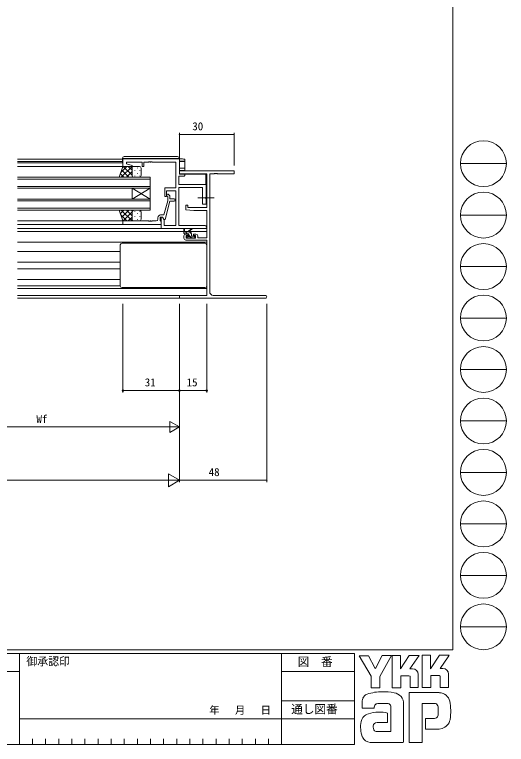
# Model space of a CAD drawing. Units: millimetres, scale not verified. Extents: x -567 to 567, y -403 to 403.
# Drawn here: x 296.7 to 566.7, y -403 to -2 of the extents above; entities that cross this region are included whole.
import ezdxf
from ezdxf.enums import TextEntityAlignment as Align

# ---------------------------------------------------------------- set-up
doc = ezdxf.new("R2010")
doc.units = ezdxf.units.MM
doc.header["$LTSCALE"] = 2
doc.linetypes.add('CHAIN2', pattern=[12, 9, -1, 1, -1])
for name, color, linetype, lineweight in [('0-1_USER1', 4, 'Continuous', 9), ('0-2_YKK_ZWAK', 2, 'Continuous', 9), ('0-3_YKK_11', 7, 'Continuous', 9), ('0-4_YKK_12', 6, 'Continuous', 9), ('0-5_YKK_13', 7, 'Continuous', 9)]:
    doc.layers.add(name, color=color, linetype=linetype, lineweight=lineweight)
doc.styles.add('ＭＳ ゴシック', font='')
doc.styles.get('ＭＳ ゴシック').set_extended_font_data('MS Gothic')

msp = doc.modelspace()

# ---------------------------------------------------------------- linework, layer by layer
at = {"layer": '0-1_USER1'}
for p, q in [((356.858, -79.989), (386.158, -79.989)), ((356.358, -80.989), (355.858, -80.989)), ((355.858, -80.989), (355.858, -83.388)), ((386.658, -80.989), (356.358, -80.989)), ((387.158, -80.989), (386.658, -80.989)), ((387.158, -81.689), (387.158, -80.989)), ((387.21, -81.294), (387.158, -81.294)), ((387.158, -82.624), (387.21, -82.623)), ((389.863, -82.703), (387.158, -82.75)), ((390.158, -82.324), (390.158, -81.688)), ((390.158, -82.414), (390.158, -82.324)), ((390.158, -86.671), (390.158, -82.414)), ((358.361, -85.389), (355.056, -88.694)), ((361.19, -85.389), (355.19, -91.389)), ((359.409, -91.389), (355.471, -87.451)), ((361.158, -90.309), (356.238, -85.389)), ((361.158, -87.481), (359.066, -85.389)), ((361.158, -86.389), (361.158, -90.389)), ((361.158, -86.389), (361.158, -90.389)), ((361.248, -86.209), (361.248, -86.409)), ((361.923, -85.417), (361.895, -85.389)), ((365.158, -85.389), (362.158, -85.389)), ((362.663, -87.624), (362.663, -87.824)), ((364.078, -86.209), (364.078, -86.409)), ((365.493, -87.624), (365.493, -87.824)), ((366.158, -90.389), (366.158, -86.389)), ((387.187, -86.324), (387.158, -86.324)), ((387.158, -87.684), (387.184, -87.683)), ((387.184, -87.683), (390.158, -87.631)), ((389.863, -86.371), (387.187, -86.324)), ((390.158, -87.631), (390.158, -86.671)), ((356.581, -91.389), (354.764, -89.572)), ((361.158, -88.249), (358.018, -91.389)), ((361.313, -90.923), (360.847, -91.389)), ((361.248, -89.239), (361.248, -89.439)), ((362.158, -91.389), (365.158, -91.389)), ((362.663, -90.654), (362.663, -90.854)), ((364.078, -89.239), (364.078, -89.439)), ((365.493, -90.654), (365.493, -90.854)), ((389.927, -89.716), (401.658, -89.818)), ((401.658, -95.406), (401.658, -89.818)), ((356.581, -109.389), (354.764, -111.206)), ((358.361, -115.389), (355.056, -112.084)), ((361.19, -115.389), (355.19, -109.389)), ((359.409, -109.389), (355.471, -113.328)), ((361.214, -110.413), (356.238, -115.389)), ((361.158, -112.529), (358.018, -109.389)), ((361.422, -109.965), (360.847, -109.389)), ((361.158, -114.389), (361.158, -110.889)), ((361.158, -114.389), (361.158, -110.889)), ((361.248, -111.539), (361.248, -111.339)), ((362.158, -109.389), (365.158, -109.389)), ((362.663, -110.124), (362.663, -109.924)), ((364.078, -111.539), (364.078, -111.339)), ((365.493, -110.124), (365.493, -109.924)), ((366.158, -110.889), (366.158, -114.389)), ((361.158, -113.297), (359.066, -115.389)), ((361.248, -114.569), (361.248, -114.369)), ((361.923, -115.361), (361.895, -115.389)), ((365.158, -115.389), (362.158, -115.389)), ((362.663, -113.154), (362.663, -112.954)), ((364.078, -114.569), (364.078, -114.369)), ((365.493, -113.154), (365.493, -112.954)), ((389.658, -122.089), (389.658, -120.09)), ((389.958, -120.263), (390.157, -121.389)), ((391.558, -121.389), (393.776, -119.706)), ((392.158, -121.389), (393.978, -119.988)), ((392.858, -121.389), (389.658, -121.389)), ((391.958, -122.389), (389.958, -122.389)), ((391.471, -122.389), (390.471, -121.389)), ((391.746, -124.801), (391.246, -124.301)), ((391.458, -123.789), (391.797, -123.789)), ((392.258, -123.328), (392.258, -122.689)), ((393.771, -124.689), (392.258, -123.176)), ((393.858, -122.531), (392.716, -121.389)), ((393.858, -123.489), (393.858, -122.389)), ((394.158, -123.789), (395.558, -123.789)), ((395.858, -124.531), (395.116, -123.789)), ((395.858, -124.089), (395.858, -124.589)), ((355.658, -127.589), (401.158, -127.589)), ((392.558, -124.889), (391.958, -124.889)), ((394.858, -124.689), (392.758, -124.689)), ((395.558, -124.889), (395.058, -124.889)), ((354.658, -128.589), (354.658, -150.989)), ((402.158, -150.989), (402.158, -128.589)), ((354.658, -150.989), (298.158, -150.989)), ((401.158, -151.989), (355.658, -151.989))]:
    msp.add_line(p, q, dxfattribs=at)
at = {"layer": '0-1_USER1', "linetype": 'CHAIN2'}
msp.add_line((406.288, -102.689), (397.358, -102.689), dxfattribs=at)
at = {"layer": '0-1_USER1'}
for points in [[(389.838, -81.38), (389.839, -81.38), (389.84, -81.38), (389.841, -81.38), (389.842, -81.38), (389.843, -81.38), (389.844, -81.38), (389.845, -81.38), (389.846, -81.381), (389.847, -81.381), (389.848, -81.381), (389.849, -81.381), (389.85, -81.381), (389.851, -81.381), (389.852, -81.381), (389.853, -81.381), (389.854, -81.381), (389.855, -81.381), (389.856, -81.382), (389.857, -81.382), (389.858, -81.382), (389.859, -81.382), (389.86, -81.382), (389.861, -81.382), (389.862, -81.382), (389.863, -81.382), (389.864, -81.382), (389.864, -81.382), (389.865, -81.383), (389.866, -81.383), (389.867, -81.383), (389.868, -81.383), (389.869, -81.383), (389.87, -81.383), (389.871, -81.383), (389.872, -81.383), (389.873, -81.383), (389.873, -81.384), (389.874, -81.384), (389.875, -81.384)], [(389.875, -81.384), (389.876, -81.384), (389.877, -81.384), (389.878, -81.384), (389.879, -81.384), (389.88, -81.384), (389.881, -81.385), (389.881, -81.385), (389.882, -81.385), (389.883, -81.385), (389.884, -81.385), (389.885, -81.385), (389.886, -81.386), (389.887, -81.386), (389.888, -81.386), (389.889, -81.386), (389.89, -81.386), (389.891, -81.386), (389.892, -81.386), (389.893, -81.387), (389.894, -81.387), (389.894, -81.387), (389.895, -81.387), (389.896, -81.387), (389.897, -81.388), (389.898, -81.388), (389.899, -81.388), (389.901, -81.388), (389.902, -81.388), (389.903, -81.389), (389.904, -81.389), (389.905, -81.389), (389.906, -81.389), (389.907, -81.389), (389.908, -81.39), (389.909, -81.39), (389.91, -81.39), (389.912, -81.39), (389.913, -81.391), (389.914, -81.391)], [(389.914, -81.391), (389.915, -81.391), (389.917, -81.392), (389.918, -81.392), (389.919, -81.392), (389.92, -81.392), (389.922, -81.393), (389.923, -81.393), (389.925, -81.393), (389.926, -81.394), (389.928, -81.394), (389.929, -81.395), (389.931, -81.395), (389.932, -81.395), (389.934, -81.396), (389.935, -81.396), (389.937, -81.397), (389.939, -81.397), (389.941, -81.398), (389.942, -81.398), (389.944, -81.399), (389.946, -81.4), (389.948, -81.4), (389.95, -81.401), (389.952, -81.402), (389.954, -81.402), (389.956, -81.403), (389.958, -81.404), (389.96, -81.405), (389.962, -81.405), (389.965, -81.406), (389.967, -81.407), (389.969, -81.408), (389.972, -81.409), (389.974, -81.41), (389.977, -81.411), (389.979, -81.412), (389.982, -81.414), (389.984, -81.415), (389.987, -81.416)], [(389.987, -81.416), (389.99, -81.417), (389.992, -81.419), (389.995, -81.42), (389.998, -81.421), (390, -81.423), (390.003, -81.424), (390.006, -81.426), (390.009, -81.428), (390.011, -81.429), (390.014, -81.431), (390.017, -81.433), (390.02, -81.435), (390.023, -81.436), (390.026, -81.438), (390.028, -81.44), (390.031, -81.442), (390.034, -81.444), (390.037, -81.446), (390.04, -81.449), (390.042, -81.451), (390.045, -81.453), (390.048, -81.455), (390.051, -81.457), (390.054, -81.46), (390.056, -81.462), (390.059, -81.465), (390.062, -81.467), (390.064, -81.469), (390.067, -81.472), (390.069, -81.475), (390.072, -81.477), (390.075, -81.48), (390.077, -81.482), (390.08, -81.485), (390.082, -81.488), (390.084, -81.491), (390.087, -81.494), (390.089, -81.496), (390.092, -81.499)], [(390.092, -81.499), (390.094, -81.502), (390.096, -81.505), (390.098, -81.508), (390.101, -81.511), (390.103, -81.514), (390.105, -81.517), (390.107, -81.52), (390.109, -81.523), (390.111, -81.527), (390.113, -81.53), (390.115, -81.533), (390.117, -81.536), (390.119, -81.539), (390.121, -81.543), (390.122, -81.546), (390.124, -81.549), (390.126, -81.553), (390.128, -81.556), (390.129, -81.559), (390.131, -81.563), (390.132, -81.566), (390.134, -81.57), (390.135, -81.573), (390.137, -81.577), (390.138, -81.58), (390.14, -81.584), (390.141, -81.587), (390.142, -81.591), (390.143, -81.595), (390.144, -81.598), (390.146, -81.602), (390.147, -81.605), (390.148, -81.609), (390.149, -81.613), (390.15, -81.616), (390.15, -81.62), (390.151, -81.624), (390.152, -81.628), (390.153, -81.631)], [(390.153, -81.631), (390.153, -81.635), (390.154, -81.639), (390.155, -81.643), (390.155, -81.646), (390.156, -81.65), (390.156, -81.654), (390.157, -81.658), (390.157, -81.661), (390.157, -81.665), (390.157, -81.669), (390.158, -81.673), (390.158, -81.676), (390.158, -81.68), (390.158, -81.684), (390.158, -81.688)], [(362.158, -91.389), (354.158, -91.389), (356.158, -85.389), (362.158, -85.389)], [(362.158, -109.389), (354.158, -109.389), (356.158, -115.389), (362.158, -115.389)]]:
    msp.add_lwpolyline(points, dxfattribs=at)
for centre, radius, start, end in [((356.858, -80.989), 1, 90, 180), ((386.158, -80.989), 1, 0, 90), ((389.858, -82.324), 0.3, 270.99554, 359.99574), ((362.158, -86.389), 1, 90.0001, 180.0001), ((362.158, -86.389), 1, 90.0001, 180.0001), ((365.158, -86.389), 1, 0.0001, 90.0001), ((389.858, -86.671), 0.3, 0, 89), ((362.158, -90.389), 1, 180.0001, 270.0001), ((362.158, -90.389), 1, 180.0001, 270.0001), ((365.158, -90.389), 1, 270.0001, 0.0001), ((362.69, -110.827), 1.534, 110.30864, 182.31157), ((362.69, -110.827), 1.534, 110.30864, 182.31157), ((364.626, -110.827), 1.534, 357.6883, 69.69119), ((362.158, -114.389), 1, 179.9999, 269.9999), ((362.158, -114.389), 1, 179.9999, 269.9999), ((365.158, -114.389), 1, 269.9999, 359.9999), ((389.858, -120.09), 0.2, 300, 180), ((393.958, -119.789), 0.2, 275.58289, 155.58289), ((389.958, -122.089), 0.3, 180, 270), ((391.458, -124.089), 0.3, 90, 225), ((391.797, -124.089), 0.3, 33.05573, 90), ((391.958, -122.689), 0.3, 0, 90), ((392.258, -123.789), 0.25, 213.05573, 56.94427), ((392.558, -123.328), 0.3, 180, 236.94427), ((392.858, -122.389), 1, 0, 90), ((394.158, -123.489), 0.3, 180, 270), ((395.558, -124.089), 0.3, 0, 90), ((355.658, -128.589), 1, 90, 180), ((391.958, -124.589), 0.3, 225, 270), ((392.558, -124.689), 0.2, 270, 0), ((395.058, -124.689), 0.2, 180, 270), ((395.558, -124.589), 0.3, 270, 0), ((401.158, -128.589), 1, 0, 90), ((355.658, -150.989), 1, 180, 270), ((401.158, -150.989), 1, 270, 0)]:
    msp.add_arc(centre, radius, start, end, dxfattribs=at)
for centre, major_axis, ratio, start_param, end_param in [((387.163, -81.341), (-2.7, 0.047), 0.01745, 3.3351809, 4.6952404), ((387.163, -82.671), (2.7, 0.047), 0.01745, 0.1193731, 1.5530383), ((387.163, -82.671), (2.7, 0.047), 0.01745, 6.2828806, 6.4025584), ((389.858, -82.414), (-0.3, 0), 0.965547, 1.5882496, 3.1415927)]:
    msp.add_ellipse(centre, major_axis=major_axis, ratio=ratio, start_param=start_param, end_param=end_param, dxfattribs=at)
at = {"layer": '0-2_YKK_ZWAK'}
for p, q in [((355.858, -81.389), (298.158, -81.389)), ((355.858, -82.789), (298.158, -82.789)), ((356.158, -83.388), (298.158, -83.388)), ((356.658, -85.389), (298.158, -85.389)), ((371.158, -91.389), (298.158, -91.389)), ((371.158, -91.389), (371.158, -97.389)), ((371.158, -92.389), (298.158, -92.389)), ((371.158, -96.389), (298.158, -96.389)), ((371.158, -97.389), (298.158, -97.389)), ((361.158, -97.389), (361.158, -103.389)), ((371.158, -97.389), (361.158, -103.389)), ((371.158, -103.389), (361.158, -97.389)), ((371.158, -97.389), (371.158, -103.389)), ((371.158, -103.389), (298.158, -103.389)), ((371.158, -103.389), (371.158, -109.389)), ((371.158, -104.389), (298.158, -104.389)), ((371.158, -108.389), (298.158, -108.389)), ((371.158, -109.389), (298.158, -109.389)), ((356.658, -115.389), (298.158, -115.389)), ((356.458, -117.389), (298.158, -117.389)), ((377.458, -119.589), (298.158, -119.589)), ((389.658, -121.089), (298.158, -121.089)), ((390.104, -121.089), (391.954, -121.089)), ((392.548, -121.089), (402.158, -121.089)), ((402.158, -127.089), (298.158, -127.089)), ((354.658, -132.089), (298.158, -132.089)), ((354.658, -137.976), (298.158, -137.976)), ((354.658, -141.602), (298.158, -141.602)), ((354.658, -147.489), (298.158, -147.489)), ((402.158, -152.489), (298.158, -152.489)), ((401.858, -156.259), (298.158, -156.259)), ((387.458, -157.889), (298.158, -157.889))]:
    msp.add_line(p, q, dxfattribs=at)
at = {"layer": '0-3_YKK_11'}
for p, q in [((375.358, -114.389), (375.358, -113.589)), ((389.658, -123.589), (389.658, -124.889)), ((434.343, -156.259), (405.788, -156.259))]:
    msp.add_line(p, q, dxfattribs=at)
for points in [[(387.158, -81.189), (356.158, -81.189), (356.158, -85.389), (361.119, -85.389), (361.187, -84.867), (358.058, -84.028), (358.058, -83.089), (366.658, -83.089), (366.658, -85.389), (367.658, -85.389), (367.658, -83.089), (370.2, -83.089), (370.383, -82.969), (370.933, -82.969), (371.116, -83.089), (371.2, -83.089), (371.383, -82.969), (371.933, -82.969), (372.116, -83.089), (385.158, -83.089), (385.158, -97.189), (379.158, -97.189), (379.158, -101.989), (380.158, -101.989), (380.158, -98.819), (385.158, -98.819), (385.158, -117.959), (378.788, -117.959), (378.788, -114.826), (377.958, -113.389), (377.158, -113.389), (377.158, -119.589), (401.343, -119.589)], [(389.558, -89.589), (387.158, -89.589), (387.158, -81.189)], [(403.788, -154.259), (403.788, -89.519), (406.2, -89.519), (406.383, -89.399), (406.933, -89.399), (407.116, -89.519), (407.2, -89.519), (407.383, -89.399), (407.933, -89.399), (408.116, -89.519), (417.158, -89.519), (417.158, -87.889), (387.158, -87.889), (387.158, -89.519), (402.158, -89.519), (402.158, -107.989), (391.858, -107.989), (391.858, -106.689), (390.658, -106.689), (390.658, -109.295), (395.158, -109.689), (402.158, -109.689), (402.158, -124.689), (397.258, -124.689), (397.258, -123.589)], [(401.343, -117.959), (386.788, -117.959), (386.788, -97.019), (399.858, -97.019), (399.858, -106.189), (401.858, -106.189), (401.858, -103.147), (401.738, -102.964), (401.738, -102.414), (401.858, -102.231), (401.858, -95.389), (386.788, -95.389), (386.788, -90.789), (389.558, -90.789)], [(376.858, -112.089), (378.678, -112.089), (380.758, -104.328), (380.758, -102.137), (380.334, -101.713)], [(381.182, -100.865), (381.958, -101.64), (381.958, -103.289), (384.358, -103.289)], [(384.358, -104.489), (381.957, -104.489), (379.251, -114.589), (378.651, -114.589), (377.958, -113.389), (376.658, -113.389), (376.658, -115.189), (376.858, -115.389), (377.158, -115.689), (377.158, -117.389)], [(377.158, -117.389), (356.158, -117.389), (356.158, -115.389), (370.2, -115.389), (370.383, -115.509), (370.933, -115.509), (371.116, -115.389), (371.2, -115.389), (371.383, -115.509), (371.933, -115.509), (372.116, -115.389), (374.358, -115.389)], [(396.258, -122.589), (394.958, -122.589), (394.958, -123.389), (396.058, -123.389), (396.058, -124.889), (390.858, -124.889), (390.858, -123.389), (391.958, -123.389), (391.958, -122.589), (390.658, -122.589)], [(390.658, -125.889), (402.158, -125.889), (402.158, -156.259), (387.158, -156.259), (387.158, -157.889), (434.343, -157.889)]]:
    msp.add_lwpolyline(points, dxfattribs=at)
for centre, radius, start, end in [((389.558, -90.189), 0.6, 269.99999, 90.00001), ((380.758, -101.289), 0.6, 44.99999, 225.00001), ((384.358, -103.889), 0.6, 269.99999, 90.00001), ((376.858, -113.589), 1.5, 90.00001, 179.99999), ((374.358, -114.389), 1, 270.00001, 359.99999), ((401.343, -118.774), 0.815, 269.99999, 90.00001), ((390.658, -123.589), 1, 90.00001, 179.99999), ((396.258, -123.589), 1, 0.00001, 89.99999), ((390.658, -124.889), 1, 180.00001, 269.99999), ((405.788, -154.259), 2, 180.00001, 269.99999), ((434.343, -157.074), 0.815, 269.99999, 90.00001)]:
    msp.add_arc(centre, radius, start, end, dxfattribs=at)
at = {"layer": '0-4_YKK_12'}
for p, q in [((387.158, -84.889), (387.158, -66.889)), ((417.158, -67.889), (387.158, -67.889)), ((417.158, -84.889), (417.158, -66.889)), ((356.158, -160.889), (356.158, -209.587)), ((387.158, -160.889), (387.158, -209.587)), ((387.158, -160.889), (387.158, -209.587)), ((387.158, -160.889), (387.158, -258.889)), ((387.158, -160.889), (387.158, -258.889)), ((402.158, -160.889), (402.158, -209.587)), ((435.158, -160.889), (435.158, -258.889)), ((387.158, -191.587), (387.158, -229.587)), ((387.158, -208.587), (356.158, -208.587)), ((402.158, -208.587), (387.158, -208.587)), ((387.158, -228.587), (381.962, -225.587)), ((381.962, -225.587), (381.962, -231.587)), ((243.158, -228.587), (381.158, -228.587)), ((387.158, -228.587), (376.766, -228.587)), ((387.158, -228.587), (381.962, -231.587)), ((387.158, -257.889), (381.096, -254.389)), ((381.096, -261.389), (381.096, -254.389)), ((380.158, -257.889), (54.158, -257.889)), ((387.158, -257.889), (375.034, -257.889)), ((387.158, -257.889), (381.096, -261.389)), ((435.158, -257.889), (387.158, -257.889))]:
    msp.add_line(p, q, dxfattribs=at)
for centre in [(356.158, -208.587), (387.158, -208.587), (387.158, -208.587), (402.158, -208.587)]:
    msp.add_circle(centre, 0.425, dxfattribs=at)
for centre, start, end in [((387.158, -67.889), 0, 180), ((387.158, -67.889), 180, 0), ((417.158, -67.889), 0, 180), ((417.158, -67.889), 180, 0), ((435.158, -257.889), 0, 180), ((435.158, -257.889), 180, 0)]:
    msp.add_arc(centre, 0.106, start, end, dxfattribs=at)
at = {"layer": '0-5_YKK_13'}
for p, q in [((537.274, 399), (537.274, -351)), ((541.526, -83.88), (566.726, -83.88)), ((541.526, -112.16), (566.726, -112.16)), ((541.526, -140.44), (566.726, -140.44)), ((541.526, -168.72), (566.726, -168.72)), ((541.526, -197), (566.726, -197)), ((541.526, -225.28), (566.726, -225.28)), ((541.526, -253.56), (566.726, -253.56)), ((541.526, -281.84), (566.726, -281.84)), ((541.526, -310.12), (566.726, -310.12)), ((541.526, -338.4), (566.726, -338.4)), ((537.274, -351), (-562.726, -351)), ((483.274, -353), (-562.726, -353)), ((299.274, -353), (299.274, -403)), ((443.274, -353), (443.274, -403)), ((483.274, -353), (483.274, -403)), ((492.462, -365.569), (485.898, -354.294)), ((485.898, -354.294), (490.918, -354.294)), ((490.918, -354.294), (494.509, -361.013)), ((498.468, -354.14), (494.818, -361.245)), ((503.648, -354.14), (497.173, -365.608)), ((498.468, -354.14), (503.648, -354.14)), ((503.931, -371.902), (503.931, -354.178)), ((503.931, -354.178), (508.526, -354.178)), ((508.526, -361.462), (513.352, -354.101)), ((508.526, -354.178), (508.526, -361.462)), ((513.352, -354.101), (518.817, -354.101)), ((518.817, -354.101), (513.76, -361.438)), ((520.38, -371.748), (520.38, -354.024)), ((520.38, -354.024), (525.052, -354.024)), ((525.052, -361.441), (529.956, -354.024)), ((525.052, -354.024), (525.052, -361.441)), ((529.956, -354.024), (535.362, -354.024)), ((534.822, -354.951), (530.362, -361.322)), ((535.362, -354.024), (534.822, -354.951)), ((270.68, -362.999), (299.274, -362.999)), ((443.274, -363), (483.274, -363)), ((494.509, -361.013), (494.818, -361.245)), ((515.244, -361.438), (513.76, -361.438)), ((518.333, -364.527), (518.333, -371.786)), ((531.846, -361.322), (530.362, -361.322)), ((534.937, -364.527), (534.937, -371.709)), ((492.462, -371.941), (492.462, -365.569)), ((497.173, -365.608), (497.173, -371.941)), ((513.236, -365.26), (508.68, -365.26)), ((508.68, -365.26), (508.68, -371.902)), ((513.854, -365.492), (513.236, -365.26)), ((513.854, -371.786), (513.854, -365.492)), ((530.42, -371.709), (530.42, -365.453)), ((497.173, -371.941), (492.462, -371.941)), ((508.68, -371.902), (503.931, -371.902)), ((518.333, -371.786), (513.854, -371.786)), ((525.245, -371.748), (520.38, -371.748)), ((530.42, -371.637), (530.492, -371.709)), ((534.937, -371.709), (530.42, -371.709)), ((513.314, -374.566), (513.314, -401.866)), ((529.879, -374.566), (513.314, -374.566)), ((443.274, -378.999), (483.274, -378.999)), ((501.768, -380.436), (496.486, -380.536)), ((520.496, -401.866), (520.496, -380.513)), ((520.496, -380.513), (527.137, -380.513)), ((503.313, -395.958), (503.313, -382.057)), ((510.302, -380.976), (510.302, -401.828)), ((529.236, -382.652), (529.261, -386.415)), ((500.378, -385.533), (501.382, -385.764)), ((501.382, -385.764), (501.382, -390.9)), ((527.292, -388.699), (522.234, -388.699)), ((522.234, -388.699), (522.234, -394.607)), ((299.274, -389), (443.274, -389)), ((483.274, -388.999), (443.274, -388.999)), ((501.382, -390.9), (495.676, -390.907)), ((495.281, -395.958), (503.313, -395.958)), ((502.695, -395.958), (503.197, -395.958)), ((503.313, -395.957), (503.314, -395.958)), ((522.234, -394.607), (529.84, -394.607)), ((529.84, -394.607), (531.385, -394.259)), ((306.474, -400), (306.474, -403)), ((313.674, -400), (313.674, -403)), ((320.874, -400), (320.874, -403)), ((328.074, -400), (328.074, -403)), ((335.274, -400), (335.274, -403)), ((342.474, -400), (342.474, -403)), ((349.674, -400), (349.674, -403)), ((356.874, -400), (356.874, -403)), ((364.074, -400), (364.074, -403)), ((371.274, -400), (371.274, -403)), ((378.474, -400), (378.474, -403)), ((385.674, -400), (385.674, -403)), ((392.874, -400), (392.874, -403)), ((400.074, -400), (400.074, -403)), ((407.274, -400), (407.274, -403)), ((414.474, -400), (414.474, -403)), ((421.674, -400), (421.674, -403)), ((428.874, -400), (428.874, -403)), ((436.074, -400), (436.074, -403)), ((-562.726, -403), (483.274, -403)), ((494.084, -401.944), (491.96, -401.944)), ((509.838, -401.905), (494.084, -401.944)), ((510.302, -401.828), (509.838, -401.905)), ((513.314, -401.866), (519.376, -401.866)), ((519.376, -401.866), (520.496, -401.866))]:
    msp.add_line(p, q, dxfattribs=at)
for points in [[(530.42, -365.453), (529.802, -365.222), (525.245, -365.222), (525.245, -371.748)], [(494.084, -383.1), (487.443, -383.1), (487.443, -380.344)]]:
    msp.add_lwpolyline(points, dxfattribs=at)
for centre in [(554.126, -83.88), (554.126, -112.16), (554.126, -140.44), (554.126, -168.72), (554.126, -197), (554.126, -225.28), (554.126, -253.56), (554.126, -281.84), (554.126, -310.12), (554.126, -338.4)]:
    msp.add_circle(centre, 12.6, dxfattribs=at)
for centre, radius, start, end in [((515.244, -364.527), 3.089, 0.00166, 89.99604), ((531.846, -364.411), 3.089, 0.00166, 89.99604), ((491.283, -378.793), 3.491, 109.02127, 161.51264), ((498.591, -399.287), 25.257, 89.89165, 109.30848), ((499.333, -403.662), 29.64, 78.7801, 91.46938), ((504.032, -380.852), 6.355, 40.66422, 80.31694), ((503.715, -380.836), 6.588, 358.78059, 38.76563), ((529.662, -380.772), 6.202, 14.44572, 87.08746), ((494.644, -380.38), 7.196, 158.41083, 179.71775), ((496.295, -382.958), 2.43, 85.50551, 126.78038), ((501.068, -382.649), 2.321, 14.7552, 72.44995), ((527.366, -382.256), 1.756, 16.43123, 96.91661), ((506.368, -384.696), 29.8, 350.99027, 10.67625), ((497.096, -383.01), 3.013, 138.46382, 181.71359), ((524.033, -383.297), 5.248, 4.93423, 17.03552), ((492.455, -391.468), 5.583, 121.82711, 169.08475), ((496.874, -404.22), 19.013, 79.38098, 112.05825), ((527.293, -386.834), 1.865, 269.95468, 342.90145), ((524.002, -385.916), 5.281, 343.6902, 354.75362), ((502.487, -393.564), 15.832, 168.76372, 199.80079), ((496.963, -393.469), 3.384, 171.08203, 216.71923), ((495.688, -392.97), 2.064, 90.33953, 178.03639), ((529.752, -388.35), 6.13, 285.44291, 349.90448), ((495.631, -393.807), 2.18, 230.9728, 260.75491), ((492.474, -396.489), 5.461, 207.31435, 263.59464)]:
    msp.add_arc(centre, radius, start, end, dxfattribs=at)

# ---------------------------------------------------------------- texts
at = {"layer": '0-4_YKK_12', "style": 'ＭＳ ゴシック'}
for s, p in [('30', (394.25, -66.889)), ('31', (368.138, -207.587)), ('15', (391.138, -207.587)), ('Wf', (308.638, -227.787)), ('48', (403.25, -256.889))]:
    msp.add_text(s, height=4.399, dxfattribs=at).set_placement(p, align=Align.BOTTOM_LEFT)
at = {"layer": '0-5_YKK_13', "style": 'ＭＳ ゴシック'}
for s, height, p in [('御承認印', 4.399, (303.084, -360.904)), ('図\u3000番', 4.692, (452.128, -361.374)), ('通し図番', 4.692, (448.529, -387.406)), ('年   月   日', 4.147, (403.526, -387.527))]:
    msp.add_text(s, height=height, dxfattribs=at).set_placement(p, align=Align.BOTTOM_LEFT)

doc.saveas('drawing.dxf')
